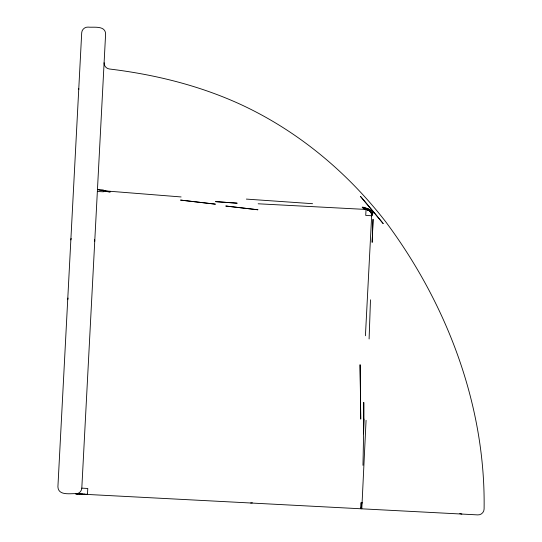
<?xml version="1.0" encoding="UTF-8"?>
<svg xmlns="http://www.w3.org/2000/svg" width="542" height="542" viewBox="0 0 542 542"><rect width="100%" height="100%" fill="white"/><g stroke="black" fill="none" stroke-linecap="round" stroke-linejoin="round"><path stroke-width="0.81" d="M362.977 465.327L363.892 418.993L363.763 402.394L363.499 433.857L363.892 418.993M369.102 338.974L370.484 299.807M361.799 508.823L366.067 420.321M75.514 493.816A5.982 5.982 0 0 0 81.808 488.152L105.609 34.017C105.426 25.203 93.488 27.71 87.994 27.1C84.796 26.91 81.849 29.566 81.706 32.764L57.906 486.899C58.434 496.343 71.361 493.105 77.431 493.715L77.12 493.904L477.8 514.9C481.039 515.124 484.033 512.359 484.094 509.128C485.72 405.741 447.021 304.021 385.68 221.739C347.266 172.146 297.782 130.866 240.702 104.47C199.273 85.433 154.585 74.464 109.43 68.997C106.361 68.712 103.901 65.799 104.105 62.736M87.465 494.446L87.784 488.471L81.808 488.152M365.423 335.742L371.758 213.954L369.475 210.587L366.494 209.49L373.607 211.895L383.235 223.622L360.43 196.353L373.607 211.895L371.71 215.736L365.735 215.425L366.04 209.652L367.584 209.734A5.982 5.982 0 0 1 371.71 215.736L372.307 212.66L373.607 211.895L368.208 208.839L362.171 207.125A5.982 5.23 -87 0 0 364.929 209.246L370.891 210.675L367.618 209.083L366.995 209.463L370.037 210.133L364.549 208.765L363.032 207.213L368.255 208.86M67.716 299.712L68.048 298.053M70.846 239.916L71.131 238.378M360.545 508.552L360.958 508.179A5.982 0.908 -87 0 0 361.751 502.82L362.381 502.854M373.607 211.895L372.069 213.067L371.71 215.736L371.724 214.11L370.85 211.99L368.865 210.201L366.494 209.49M360.742 508.613L360.843 502.78L361.751 502.82M77.072 493.694L75.927 493.837L84.789 494.101M81.49 494.128L82.276 493.965M252.376 502.827L250.641 502.996M79.017 493.999L80.121 493.857M77.12 493.904L78.468 493.769M75.927 493.837L77.431 493.715M84.376 494.284L87.479 494.243M97.357 191.489L103.332 191.8L103.4 190.005L97.465 189.382M258.175 203.792L366.046 209.449M246.353 199.097L312.578 203.697M181.089 196.942L103.359 190.743A5.982 1.057 3 0 1 99.166 190.215L98.251 189.578M461.865 514.067L459.779 513.565M363.032 207.213A5.982 5.183 -82.7 0 0 365.484 209.239L364.929 209.246M363.723 208.081L366.345 208.69L364.549 208.765L365.484 209.239M94.626 239.611L94.748 241.17M78.78 88.597L78.793 89.43M372.652 229.693L372.164 242.362L373.052 219.259L372.652 229.693M110.08 191.651L110.04 192.22L103.359 190.743L110.08 191.651M237.057 203.175L215.682 201.638L237.057 203.175M215.316 204.144L180.676 200.106L215.316 204.144M257.863 209.768L225.892 206.041L257.863 209.768M360.349 383.594L360.078 364.691L360.728 419.095L360.349 383.594"/></g></svg>
